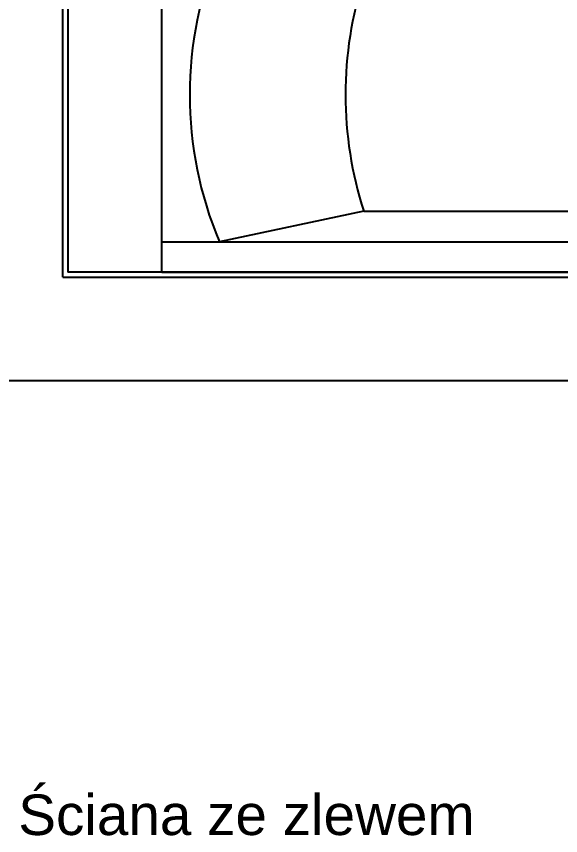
# Model space of a CAD drawing. Header units: millimetres. Extents: x 976 to 9349, y -1578 to 2211.
# Drawn here: x 6521.2 to 6628.6, y -117.1 to 44.5 of the extents above; entities that cross this region are included whole.
import ezdxf

# ---------------------------------------------------------------- set-up
doc = ezdxf.new("R2010")
doc.units = ezdxf.units.MM
for name, color, linetype in [('Płytki', 254, 'Continuous'), ('Wbudowane', 175, 'Continuous'), ('Ściany', 7, 'Continuous')]:
    doc.layers.add(name, color=color, linetype=linetype)

# ---------------------------------------------------------------- blocks, each defined once
blk = doc.blocks.new('Z$W@#8064')
for p, q in [((0, 160), (0, 0)), ((0, 160), (70, 160)), ((6, 160), (6, 0)), ((64, 160), (64, 0)), ((70, 160), (70, 0)), ((12, 120.11), (6, 148.61)), ((58, 120.11), (64, 148.61)), ((12, 120.11), (12, 17.33)), ((58, 120.11), (58, 17.4)), ((6, 15.33, 3.98), (12, 17.33, 1.93)), ((64, 15.33, 3.98), (58, 17.4, 1.93)), ((0, 0), (70, 0))]:
    blk.add_line(p, q)
blk.add_circle((35, 30.74), 3)
for centre, radius, start, end in [((35, 79.65), 74.81, 67.1916, 112.8084), ((35, 48.92), 74.81, 72.0945, 107.9055), ((34.9, 84.33, 3.98), 70.81, 251.1307, 289.0395), ((34.9, 84.33, 3.98), 74.81, 247.2742, 292.8911)]:
    blk.add_arc(centre, radius, start, end)

msp = doc.modelspace()

# ---------------------------------------------------------------- linework, layer by layer
at = {"layer": 'Płytki'}
for p, q in [((6531.352, 64.557), (6531.352, -5.943)), ((6549.852, -5.943), (6549.852, 64.057)), ((6709.852, -5.943), (6531.352, -5.943))]:
    msp.add_line(p, q, dxfattribs=at)
at = {"layer": 'Ściany'}
for p, q in [((6530.352, -6.943), (6530.352, 230.357)), ((6530.352, -6.943), (6710.852, -6.943)), ((6160.052, -27.343), (6799.752, -27.343))]:
    msp.add_line(p, q, dxfattribs=at)

# ---------------------------------------------------------------- block references
at = {"layer": 'Wbudowane', "rotation": 90}
msp.add_blockref('Z$W@#8064', (6709.852, -5.943), dxfattribs=at)

# ---------------------------------------------------------------- texts
at = {"insert": (6521.55, -109.006), "char_height": 8, "width": 151.34016, "attachment_point": 1}
msp.add_mtext('{\\fArial|b0|i0|c238|p0;Ściana ze zlewem}', dxfattribs=at)

doc.saveas('drawing.dxf')
